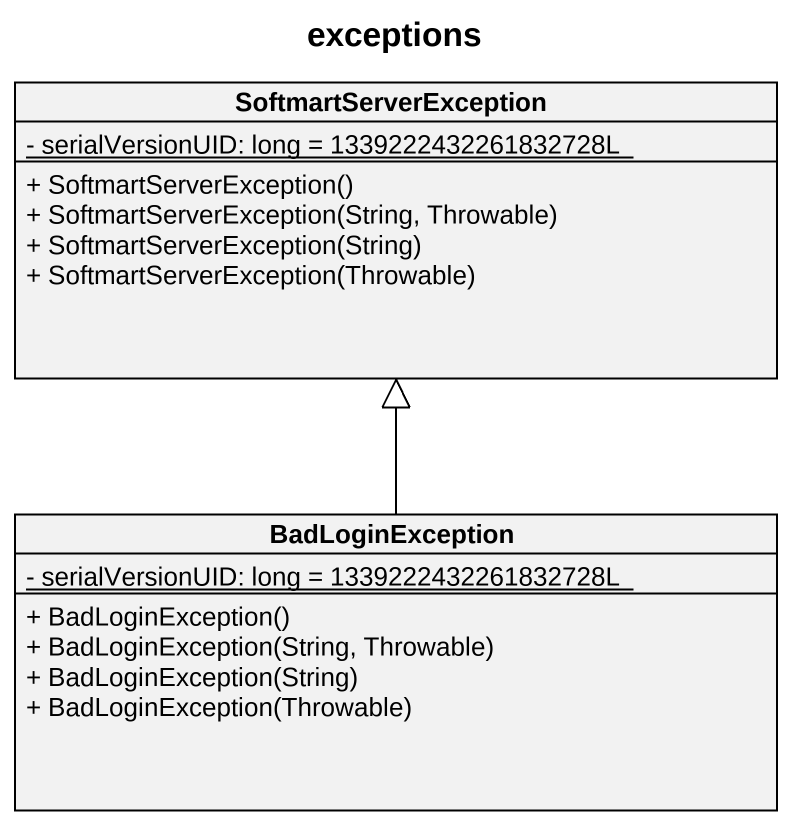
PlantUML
@startuml
title exceptions
hide circle
hide empty members
skinparam classAttributeIconSize 0
class SoftmartServerException {
  {static} - serialVersionUID: long = 1339222432261832728L
  + SoftmartServerException()
  + SoftmartServerException(String, Throwable)
  + SoftmartServerException(String)
  + SoftmartServerException(Throwable)
}
class BadLoginException {
  {static} - serialVersionUID: long = 1339222432261832728L
  + BadLoginException()
  + BadLoginException(String, Throwable)
  + BadLoginException(String)
  + BadLoginException(Throwable)
}
BadLoginException -up-|> SoftmartServerException
@enduml
